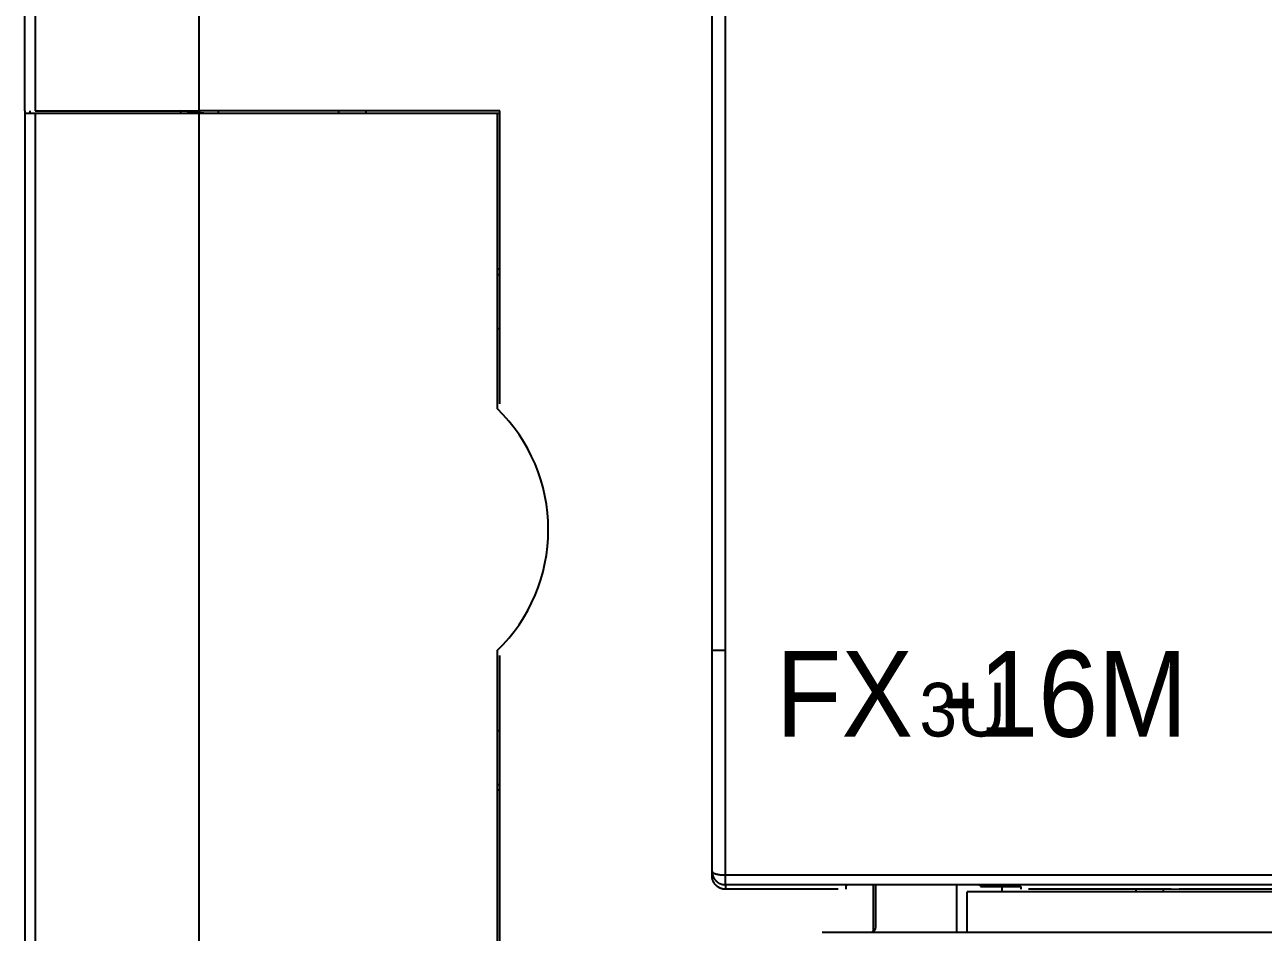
# Model space of a CAD drawing. Header units: millimetres. Extents: x 12275 to 14043, y 11466 to 13479.
# Drawn here: x 12911.87 to 12958, y 13054.28 to 13088.1 of the extents above; entities that cross this region are included whole.
import ezdxf

# ---------------------------------------------------------------- set-up
doc = ezdxf.new("R2010")
doc.units = ezdxf.units.MM
doc.styles.get("Standard").update_dxf_attribs({"font": 'arial.ttf'})

msp = doc.modelspace()

# ---------------------------------------------------------------- linework, layer by layer
at = {"color": 0, "linetype": 'Continuous'}
for p, q in [((12911.87053, 13084.88511), (12911.87053, 13094.18511)), ((12912.2581, 13094.18511), (12912.2581, 13084.88511)), ((12918.37053, 13084.88511), (12918.37053, 13094.18511)), ((12937.47053, 13064.7904), (12937.47053, 13088.77982)), ((12937.97053, 13064.78511), (12937.97053, 13088.78511)), ((12911.87053, 13084.88511), (12911.87053, 13084.78511)), ((12911.87053, 13084.78511), (12911.87053, 13053.78511)), ((12912.2581, 13084.78511), (12911.87053, 13084.78511)), ((12912.07053, 13084.78511), (12912.07053, 13084.88511)), ((12912.2581, 13084.88511), (12918.37053, 13084.88511)), ((12912.2581, 13084.78511), (12912.2581, 13053.78511)), ((12918.37053, 13084.78511), (12912.2581, 13084.78511)), ((12918.67053, 13084.78511), (12917.67053, 13084.88511)), ((12917.67053, 13084.88511), (12917.67053, 13084.78511)), ((12929.57053, 13084.88511), (12918.37053, 13084.88511)), ((12918.37053, 13053.78511), (12918.37053, 13084.78511)), ((12929.47053, 13084.78511), (12918.37053, 13084.78511)), ((12919.07053, 13084.88511), (12919.07053, 13084.78511)), ((12923.57053, 13084.78511), (12923.57053, 13084.88511)), ((12924.57053, 13084.88511), (12924.57053, 13084.78511)), ((12929.57052, 13084.78511), (12929.47053, 13084.78511)), ((12929.47053, 13084.78511), (12929.47053, 13073.79401)), ((12929.57053, 13073.97552), (12929.57053, 13084.88511)), ((12929.57052, 13078.98511), (12929.47053, 13078.98511)), ((12929.57053, 13078.78511), (12929.47055, 13078.78511)), ((12929.47053, 13076.78511), (12929.57053, 13076.78511)), ((12929.47053, 13064.77624), (12929.47053, 13053.78511)), ((12929.57053, 13053.68511), (12929.57053, 13064.59469)), ((12937.47053, 13056.55532), (12937.47053, 13064.7904)), ((12937.97053, 13056.41723), (12937.97053, 13064.78511)), ((12929.57053, 13061.78511), (12929.47053, 13061.78511)), ((12929.47055, 13059.78511), (12929.57053, 13059.78511)), ((12929.47053, 13059.58511), (12929.57052, 13059.58511)), ((12937.47053, 13056.38518), (12937.47053, 13056.55532)), ((12937.97055, 13056.41722), (12937.94672, 13056.41737)), ((12937.97053, 13056.05539), (12937.97053, 13056.41723)), ((13003.27053, 13056.41723), (12937.97053, 13056.41723)), ((12937.97055, 13056.0554), (12937.94672, 13056.05595)), ((12937.97053, 13056.05539), (12937.97053, 13055.88511)), ((13003.27053, 13056.05539), (12937.97053, 13056.05539)), ((12942.17053, 13055.88511), (12937.97053, 13055.88511)), ((12942.47053, 13055.88761), (12942.47053, 13056.04011)), ((12943.47053, 13056.05344), (12943.47053, 13054.31321)), ((12943.57053, 13054.4864), (12943.57053, 13056.05344)), ((12946.57053, 13056.05344), (12946.57053, 13054.28511)), ((12946.97053, 13054.28511), (12946.97053, 13055.78511)), ((13003.87053, 13055.78511), (12946.97053, 13055.78511)), ((12947.47053, 13056.04011), (12947.47053, 13055.98844)), ((12947.47053, 13055.98844), (12948.97053, 13055.98844)), ((12948.27053, 13055.78511), (12948.27053, 13055.98844)), ((12948.97053, 13055.98844), (12948.97053, 13055.88761)), ((12949.27054, 13055.88511), (12949.25625, 13055.88511)), ((12952.27053, 13055.88511), (12949.27053, 13055.88511)), ((12952.27053, 13055.90511), (12954.57053, 13055.90511)), ((12952.27053, 13055.88511), (12952.27053, 13055.90511)), ((12953.27053, 13055.78511), (12953.27053, 13055.90511)), ((12954.27053, 13055.90511), (12954.27053, 13055.78511)), ((12954.57053, 13055.90511), (12954.87053, 13055.88511)), ((13003.27053, 13055.88511), (12954.87053, 13055.88511)), ((12941.57053, 13054.28511), (13041.77053, 13054.28511))]:
    msp.add_line(p, q, dxfattribs=at)
for points in [[(12937.9703, 13064.78531), (12937.9643, 13064.78531), (12937.9583, 13064.78531), (12937.9513, 13064.78531), (12937.9453, 13064.78531), (12937.9393, 13064.78531), (12937.9323, 13064.78431), (12937.9263, 13064.78431), (12937.9203, 13064.78431), (12937.9143, 13064.78431), (12937.9083, 13064.78431), (12937.9013, 13064.78431), (12937.8953, 13064.78431), (12937.8893, 13064.78431), (12937.8833, 13064.78431), (12937.8773, 13064.78431), (12937.8713, 13064.78431), (12937.8653, 13064.78431), (12937.8593, 13064.78431), (12937.8533, 13064.78431), (12937.8473, 13064.78431), (12937.8413, 13064.78431), (12937.8353, 13064.78431), (12937.8293, 13064.78431), (12937.8233, 13064.78431), (12937.8173, 13064.78431), (12937.8113, 13064.78431), (12937.8053, 13064.78431), (12937.7993, 13064.78431), (12937.7943, 13064.78431), (12937.7883, 13064.78431), (12937.7823, 13064.78431), (12937.7773, 13064.78431), (12937.7713, 13064.78431), (12937.7653, 13064.78431), (12937.7603, 13064.78431), (12937.7543, 13064.78431), (12937.7493, 13064.78431), (12937.7433, 13064.78431), (12937.7383, 13064.78431), (12937.7323, 13064.78431), (12937.7273, 13064.78431), (12937.7223, 13064.78431), (12937.7163, 13064.78431), (12937.7113, 13064.78431), (12937.7063, 13064.78431), (12937.7013, 13064.78431), (12937.6963, 13064.78431), (12937.6913, 13064.78431), (12937.6853, 13064.78431), (12937.6803, 13064.78431), (12937.6753, 13064.78431), (12937.6713, 13064.78431), (12937.6663, 13064.78431), (12937.6613, 13064.78531), (12937.6563, 13064.78531), (12937.6513, 13064.78531), (12937.6473, 13064.78531), (12937.6423, 13064.78531), (12937.6373, 13064.78531), (12937.6333, 13064.78531), (12937.6283, 13064.78531), (12937.6243, 13064.78531), (12937.6193, 13064.78531), (12937.6153, 13064.78531), (12937.6113, 13064.78531), (12937.6063, 13064.78531), (12937.6023, 13064.78531), (12937.5983, 13064.78531), (12937.5943, 13064.78531), (12937.5903, 13064.78531), (12937.5863, 13064.78531), (12937.5823, 13064.78531), (12937.5783, 13064.78631), (12937.5743, 13064.78631), (12937.5713, 13064.78631), (12937.5673, 13064.78631), (12937.5633, 13064.78631), (12937.5603, 13064.78631), (12937.5563, 13064.78631), (12937.5533, 13064.78631), (12937.5493, 13064.78631), (12937.5463, 13064.78631), (12937.5433, 13064.78631), (12937.5393, 13064.78631), (12937.5363, 13064.78631), (12937.5333, 13064.78631), (12937.5303, 13064.78731), (12937.5273, 13064.78731), (12937.5243, 13064.78731), (12937.5223, 13064.78731), (12937.5193, 13064.78731), (12937.5163, 13064.78731), (12937.5143, 13064.78731), (12937.5113, 13064.78731), (12937.5093, 13064.78731), (12937.5063, 13064.78731), (12937.5043, 13064.78731), (12937.5023, 13064.78731), (12937.4993, 13064.78831), (12937.4973, 13064.78831), (12937.4953, 13064.78831), (12937.4913, 13064.78831), (12937.4883, 13064.78831), (12937.4863, 13064.78831), (12937.4833, 13064.78831), (12937.4803, 13064.78931), (12937.4783, 13064.78931), (12937.4753, 13064.78931), (12937.4733, 13064.78931), (12937.4713, 13064.78931)], [(12937.9703, 13055.88531), (12937.9643, 13055.88531), (12937.9573, 13055.88531), (12937.9513, 13055.88531), (12937.9453, 13055.88531), (12937.9383, 13055.88631), (12937.9323, 13055.88631), (12937.9263, 13055.88731), (12937.9193, 13055.88731), (12937.9133, 13055.88831), (12937.9073, 13055.88931), (12937.9013, 13055.89031), (12937.8943, 13055.89131), (12937.8883, 13055.89231), (12937.8823, 13055.89331), (12937.8763, 13055.89431), (12937.8703, 13055.89531), (12937.8643, 13055.89731), (12937.8583, 13055.89831), (12937.8523, 13055.89931), (12937.8463, 13055.90131), (12937.8403, 13055.90331), (12937.8343, 13055.90431), (12937.8283, 13055.90631), (12937.8223, 13055.90831), (12937.8163, 13055.91031), (12937.8103, 13055.91231), (12937.8043, 13055.91431), (12937.7993, 13055.91631), (12937.7933, 13055.91831), (12937.7873, 13055.92131), (12937.7823, 13055.92331), (12937.7763, 13055.92531), (12937.7703, 13055.92831), (12937.7653, 13055.93031), (12937.7593, 13055.93331), (12937.7543, 13055.93631), (12937.7483, 13055.93831), (12937.7433, 13055.94131), (12937.7373, 13055.94431), (12937.7323, 13055.94731), (12937.7273, 13055.95031), (12937.7213, 13055.95331), (12937.7163, 13055.95631), (12937.7113, 13055.95931), (12937.7063, 13055.96231), (12937.7013, 13055.96631), (12937.6963, 13055.96931), (12937.6913, 13055.97331), (12937.6863, 13055.97631), (12937.6813, 13055.98031), (12937.6763, 13055.98331), (12937.6713, 13055.98731), (12937.6663, 13055.99131), (12937.6613, 13055.99431), (12937.6563, 13055.99831), (12937.6523, 13056.00231), (12937.6473, 13056.00631), (12937.6433, 13056.01031), (12937.6383, 13056.01431), (12937.6343, 13056.01831), (12937.6293, 13056.02231), (12937.6253, 13056.02631), (12937.6203, 13056.03131), (12937.6163, 13056.03531), (12937.6123, 13056.03931), (12937.6083, 13056.04431), (12937.6033, 13056.04831), (12937.5993, 13056.05331), (12937.5953, 13056.05731), (12937.5913, 13056.06231), (12937.5873, 13056.06631), (12937.5843, 13056.07131), (12937.5803, 13056.07631), (12937.5763, 13056.08131), (12937.5723, 13056.08531), (12937.5693, 13056.09031), (12937.5653, 13056.09531), (12937.5613, 13056.10031), (12937.5583, 13056.10531), (12937.5553, 13056.11031), (12937.5513, 13056.11531), (12937.5483, 13056.12031), (12937.5453, 13056.12631), (12937.5413, 13056.13131), (12937.5383, 13056.13631), (12937.5353, 13056.14131), (12937.5323, 13056.14731), (12937.5293, 13056.15231), (12937.5273, 13056.15731), (12937.5243, 13056.16331), (12937.5213, 13056.16831), (12937.5183, 13056.17431), (12937.5163, 13056.17931), (12937.5133, 13056.18531), (12937.5113, 13056.19031), (12937.5083, 13056.19631), (12937.5063, 13056.20231), (12937.5043, 13056.20831), (12937.5013, 13056.21331), (12937.4993, 13056.21931), (12937.4973, 13056.22531), (12937.4953, 13056.23131), (12937.4933, 13056.23731), (12937.4923, 13056.24231), (12937.4903, 13056.24831), (12937.4883, 13056.25431), (12937.4863, 13056.26031), (12937.4853, 13056.26631), (12937.4833, 13056.27231), (12937.4823, 13056.27831), (12937.4813, 13056.28431), (12937.4793, 13056.29131), (12937.4783, 13056.29731), (12937.4773, 13056.30331), (12937.4763, 13056.30931), (12937.4753, 13056.31531), (12937.4743, 13056.32131), (12937.4743, 13056.32831), (12937.4733, 13056.33431), (12937.4723, 13056.34031), (12937.4723, 13056.34731), (12937.4713, 13056.35331), (12937.4713, 13056.35931), (12937.4713, 13056.36631), (12937.4703, 13056.37231), (12937.4703, 13056.37831), (12937.4703, 13056.38531)], [(12943.2703, 13056.05331), (12943.2603, 13056.05331), (12943.2503, 13056.05331), (12943.2393, 13056.05331), (12943.2293, 13056.05331), (12943.2193, 13056.05331), (12943.2093, 13056.05331), (12943.1993, 13056.05331), (12943.1893, 13056.05331), (12943.1793, 13056.05331), (12943.1693, 13056.05331), (12943.1593, 13056.05331), (12943.1493, 13056.05331), (12943.1393, 13056.05331), (12943.1293, 13056.05331), (12943.1193, 13056.05331), (12943.1103, 13056.05331), (12943.1003, 13056.05331), (12943.0903, 13056.05331), (12943.0813, 13056.05331), (12943.0713, 13056.05331), (12943.0613, 13056.05331), (12943.0523, 13056.05331), (12943.0423, 13056.05331), (12943.0333, 13056.05331), (12943.0243, 13056.05231), (12943.0143, 13056.05231), (12943.0053, 13056.05231), (12942.9963, 13056.05231), (12942.9863, 13056.05231), (12942.9773, 13056.05231), (12942.9683, 13056.05231), (12942.9593, 13056.05231), (12942.9503, 13056.05231), (12942.9413, 13056.05231), (12942.9323, 13056.05231), (12942.9243, 13056.05231), (12942.9153, 13056.05231), (12942.9063, 13056.05231), (12942.8983, 13056.05231), (12942.8893, 13056.05131), (12942.8813, 13056.05131), (12942.8723, 13056.05131), (12942.8643, 13056.05131), (12942.8553, 13056.05131), (12942.8473, 13056.05131), (12942.8393, 13056.05131), (12942.8313, 13056.05131), (12942.8233, 13056.05131), (12942.8153, 13056.05131), (12942.8073, 13056.05131), (12942.7993, 13056.05131), (12942.7913, 13056.05031), (12942.7833, 13056.05031), (12942.7763, 13056.05031), (12942.7683, 13056.05031), (12942.7613, 13056.05031), (12942.7533, 13056.05031), (12942.7463, 13056.05031), (12942.7393, 13056.05031), (12942.7313, 13056.05031), (12942.7243, 13056.04931), (12942.7173, 13056.04931), (12942.7103, 13056.04931), (12942.7033, 13056.04931), (12942.6973, 13056.04931), (12942.6903, 13056.04931), (12942.6833, 13056.04931), (12942.6773, 13056.04931), (12942.6703, 13056.04931), (12942.6643, 13056.04831), (12942.6583, 13056.04831), (12942.6513, 13056.04831), (12942.6453, 13056.04831), (12942.6393, 13056.04831), (12942.6333, 13056.04831), (12942.6283, 13056.04831), (12942.6223, 13056.04831), (12942.6163, 13056.04731), (12942.6113, 13056.04731), (12942.6053, 13056.04731), (12942.6003, 13056.04731), (12942.5943, 13056.04731), (12942.5893, 13056.04731), (12942.5843, 13056.04731), (12942.5793, 13056.04631), (12942.5743, 13056.04631), (12942.5703, 13056.04631), (12942.5653, 13056.04631), (12942.5603, 13056.04631), (12942.5563, 13056.04631), (12942.5513, 13056.04631), (12942.5473, 13056.04531), (12942.5433, 13056.04531), (12942.5393, 13056.04531), (12942.5353, 13056.04531), (12942.5313, 13056.04531), (12942.5273, 13056.04531), (12942.5243, 13056.04531), (12942.5203, 13056.04431), (12942.5173, 13056.04431), (12942.5143, 13056.04431), (12942.5103, 13056.04431), (12942.5073, 13056.04431), (12942.5043, 13056.04431), (12942.5023, 13056.04331), (12942.4993, 13056.04331), (12942.4963, 13056.04331), (12942.4913, 13056.04331), (12942.4893, 13056.04331), (12942.4873, 13056.04231), (12942.4853, 13056.04231), (12942.4833, 13056.04231), (12942.4803, 13056.04231), (12942.4783, 13056.04231), (12942.4743, 13056.04131), (12942.4723, 13056.04131)], [(12947.4703, 13056.04031), (12947.4683, 13056.04131), (12947.4663, 13056.04131), (12947.4623, 13056.04231), (12947.4593, 13056.04231), (12947.4553, 13056.04231), (12947.4533, 13056.04231), (12947.4513, 13056.04331), (12947.4493, 13056.04331), (12947.4473, 13056.04331), (12947.4443, 13056.04331), (12947.4423, 13056.04331), (12947.4393, 13056.04331), (12947.4363, 13056.04431), (12947.4333, 13056.04431), (12947.4303, 13056.04431), (12947.4273, 13056.04431), (12947.4243, 13056.04431), (12947.4203, 13056.04431), (12947.4173, 13056.04531), (12947.4133, 13056.04531), (12947.4093, 13056.04531), (12947.4063, 13056.04531), (12947.4023, 13056.04531), (12947.3973, 13056.04531), (12947.3933, 13056.04531), (12947.3893, 13056.04631), (12947.3853, 13056.04631), (12947.3803, 13056.04631), (12947.3763, 13056.04631), (12947.3713, 13056.04631), (12947.3663, 13056.04631), (12947.3613, 13056.04631), (12947.3563, 13056.04731), (12947.3513, 13056.04731), (12947.3463, 13056.04731), (12947.3413, 13056.04731), (12947.3353, 13056.04731), (12947.3303, 13056.04731), (12947.3243, 13056.04731), (12947.3193, 13056.04831), (12947.3133, 13056.04831), (12947.3073, 13056.04831), (12947.3013, 13056.04831), (12947.2953, 13056.04831), (12947.2893, 13056.04831), (12947.2833, 13056.04831), (12947.2773, 13056.04831), (12947.2703, 13056.04931), (12947.2643, 13056.04931), (12947.2573, 13056.04931), (12947.2503, 13056.04931), (12947.2443, 13056.04931), (12947.2373, 13056.04931), (12947.2303, 13056.04931), (12947.2233, 13056.04931), (12947.2163, 13056.04931), (12947.2093, 13056.05031), (12947.2023, 13056.05031), (12947.1953, 13056.05031), (12947.1873, 13056.05031), (12947.1803, 13056.05031), (12947.1723, 13056.05031), (12947.1653, 13056.05031), (12947.1573, 13056.05031), (12947.1493, 13056.05031), (12947.1423, 13056.05131), (12947.1343, 13056.05131), (12947.1263, 13056.05131), (12947.1183, 13056.05131), (12947.1103, 13056.05131), (12947.1023, 13056.05131), (12947.0933, 13056.05131), (12947.0853, 13056.05131), (12947.0773, 13056.05131), (12947.0683, 13056.05131), (12947.0603, 13056.05131), (12947.0513, 13056.05131), (12947.0433, 13056.05231), (12947.0343, 13056.05231), (12947.0263, 13056.05231), (12947.0173, 13056.05231), (12947.0083, 13056.05231), (12946.9993, 13056.05231), (12946.9903, 13056.05231), (12946.9813, 13056.05231), (12946.9723, 13056.05231), (12946.9633, 13056.05231), (12946.9543, 13056.05231), (12946.9453, 13056.05231), (12946.9363, 13056.05231), (12946.9263, 13056.05231), (12946.9173, 13056.05231), (12946.9083, 13056.05331), (12946.8983, 13056.05331), (12946.8893, 13056.05331), (12946.8793, 13056.05331), (12946.8703, 13056.05331), (12946.8603, 13056.05331), (12946.8503, 13056.05331), (12946.8413, 13056.05331), (12946.8313, 13056.05331), (12946.8213, 13056.05331), (12946.8113, 13056.05331), (12946.8013, 13056.05331), (12946.7923, 13056.05331), (12946.7823, 13056.05331), (12946.7723, 13056.05331), (12946.7623, 13056.05331), (12946.7523, 13056.05331), (12946.7423, 13056.05331), (12946.7313, 13056.05331), (12946.7213, 13056.05331), (12946.7113, 13056.05331), (12946.7013, 13056.05331), (12946.6913, 13056.05331), (12946.6813, 13056.05331), (12946.6703, 13056.05331)]]:
    msp.add_lwpolyline(points, dxfattribs=at)
for centre, radius, start, end in [((12925.07053, 13069.28511), 6.3, 314.29988, 45.70021), ((12938.46281, 13056.60769), 0.99365, 183.020663, 186.199299), ((12937.56153, 13056.57367), 0.09281, 191.395227, 201.162887), ((12937.52215, 13056.55386), 0.04912, 196.196663, 211.098145), ((12937.55037, 13056.57503), 0.0843, 213.514212, 220.034359), ((12937.86714, 13056.52643), 0.39303, 183.79975, 190.002439), ((12937.91264, 13056.53288), 0.43896, 189.799128, 193.5088), ((12937.66709, 13056.71708), 0.26717, 227.275513, 229.227368), ((12938.50443, 13056.73415), 1.06294, 196.607855, 197.843791), ((12937.59166, 13056.63032), 0.15221, 229.403494, 233.411387), ((12937.98225, 13056.56444), 0.51388, 197.671901, 200.508534), ((12937.60078, 13056.63696), 0.16301, 232.226734, 236.454194), ((12937.90899, 13056.52697), 0.43225, 199.259615, 202.863827), ((12937.64056, 13056.70324), 0.24026, 237.28268, 240.398711), ((12937.9635, 13056.55094), 0.49179, 202.968879, 206.105736), ((12937.6772, 13056.7762), 0.32182, 241.14318, 243.660596), ((12937.99359, 13056.56876), 0.52666, 206.406628, 209.32347), ((12937.69742, 13056.82309), 0.37282, 244.073124, 246.433908), ((12937.97117, 13056.55662), 0.50116, 209.368266, 212.47238), ((12937.72475, 13056.88853), 0.44374, 246.578385, 248.710421), ((12937.96495, 13056.55079), 0.49279, 212.288949, 215.474084), ((12937.7563, 13056.97679), 0.53743, 248.99222, 250.875276), ((12937.97069, 13056.55579), 0.50037, 215.558937, 218.706236), ((12937.78668, 13057.07102), 0.63642, 251.071132, 252.756038), ((12937.97393, 13056.55791), 0.50422, 218.663822, 221.794237), ((12937.81283, 13057.1655), 0.73441, 252.99257, 254.535687), ((12937.97233, 13056.55773), 0.50291, 221.900777, 225.045737), ((12937.83972, 13057.26694), 0.83935, 254.6127, 256.026869), ((12937.97266, 13056.55709), 0.50269, 224.967457, 228.114585), ((12937.86331, 13057.37446), 0.94939, 256.212299, 257.516213), ((12937.97302, 13056.55887), 0.50425, 228.218857, 231.349944), ((12937.88598, 13057.48303), 1.06029, 257.58829, 258.797867), ((12937.97376, 13056.55919), 0.50497, 231.308091, 234.426735), ((12937.90529, 13057.59117), 1.17012, 258.899172, 260.029271), ((12937.97385, 13056.56062), 0.50618, 234.512009, 237.60817), ((12937.9219, 13057.69498), 1.27525, 260.101828, 261.16466), ((12937.97365, 13056.56037), 0.50586, 237.612124, 240.691686), ((12937.93616, 13057.79759), 1.37883, 261.23406, 262.237214), ((12937.97395, 13056.56219), 0.5076, 240.762761, 243.809155), ((12937.94771, 13057.89039), 1.47234, 262.279261, 263.232905), ((12937.97385, 13056.56204), 0.50743, 243.811485, 246.832685), ((12937.95586, 13057.98245), 1.56472, 263.334125, 264.240979), ((12937.97397, 13056.56494), 0.51013, 246.948872, 249.922556), ((12937.96281, 13058.05168), 1.63429, 264.241919, 265.11514), ((12937.97336, 13056.56314), 0.50823, 249.916761, 252.867144), ((12937.96661, 13058.11313), 1.69585, 265.164058, 266.00682), ((12937.97247, 13056.56277), 0.50762, 252.950839, 255.865527), ((12937.96968, 13058.17599), 1.75877, 266.04952, 266.860947), ((12937.97291, 13056.56567), 0.51054, 255.897344, 258.757245), ((12937.97297, 13058.26246), 1.84529, 266.906, 267.674414), ((12937.97184, 13058.23292), 1.81573, 267.672291, 268.445528), ((12937.96928, 13058.12333), 1.70611, 268.431725, 269.242585), ((12937.97426, 13056.57891), 0.52379, 258.895376, 261.639174), ((12937.97183, 13056.56284), 0.50754, 261.646434, 264.431908), ((12937.96882, 13056.52818), 0.47275, 264.386812, 267.320519), ((12942.46825, 13015.74954), 40.13557, 89.998715, 90.001285), ((12942.46968, 13054.24689), 1.63822, 89.981638, 90.018362), ((12948.97185, 12907.54694), 148.33817, 89.9994863, 90.0005137), ((12943.37053, 13054.48511), 0.2, 270, 0)]:
    msp.add_arc(centre, radius, start, end, dxfattribs=at)

# ---------------------------------------------------------------- texts
for s, height, width, p in [('FX -16M', 3.2, 0.894444, (12939.84751, 13061.56936)), ('3U', 2, 0.9, (12945.19467, 13061.57816))]:
    msp.add_text(s, height=height, dxfattribs=dict(at, width=width)).set_placement(p)

doc.saveas('drawing.dxf')
